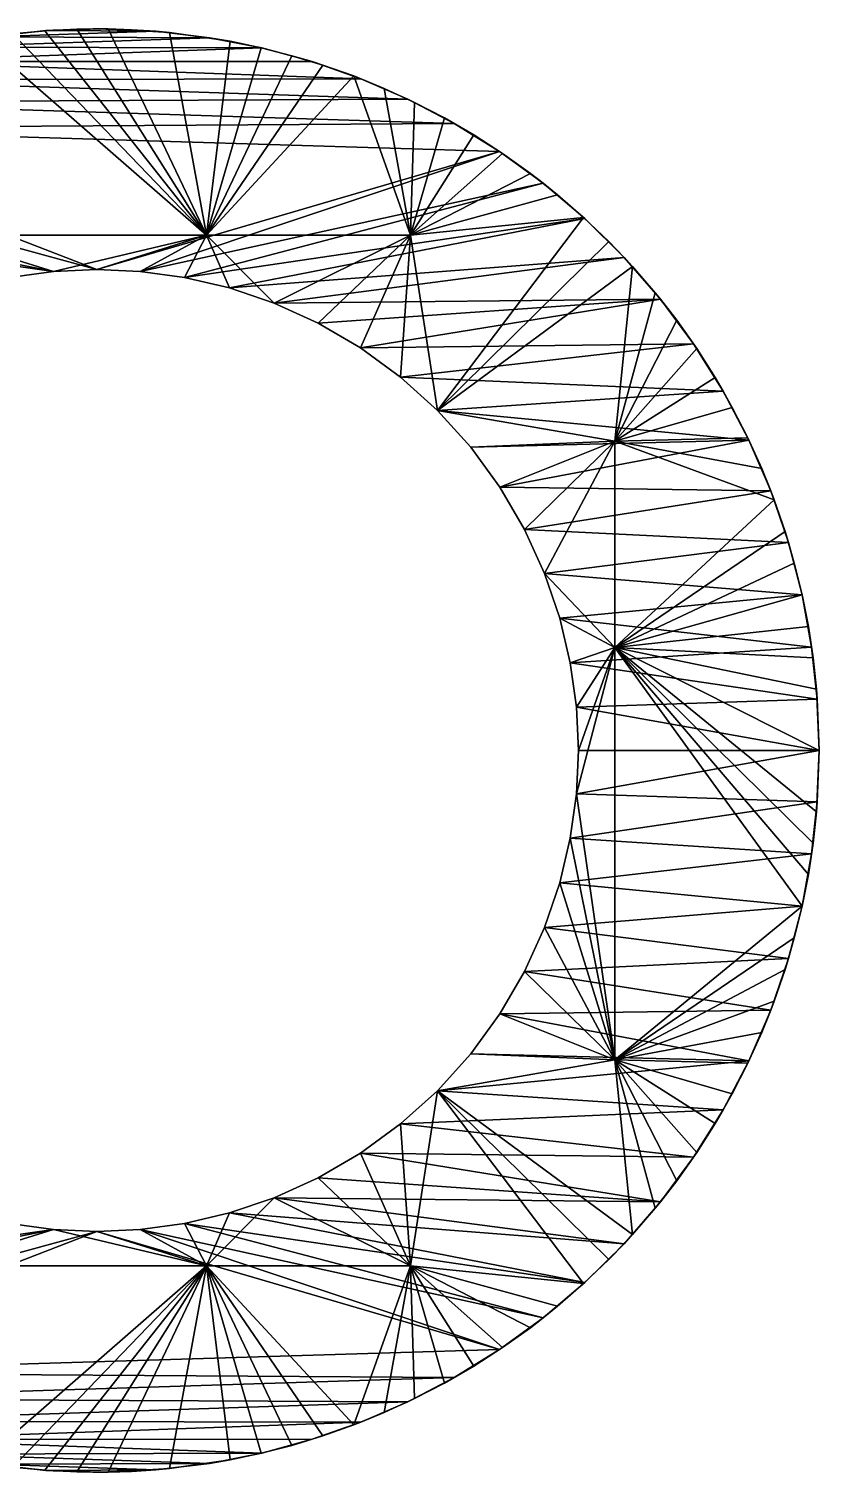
# Model space of a CAD drawing. Header units: millimetres. Extents: x -1248 to -1057, y -886 to -769.
# Drawn here: x -1123.58 to -1115.37, y -783.73 to -768.73 of the extents above; entities that cross this region are included whole.
import ezdxf

# ---------------------------------------------------------------- set-up
doc = ezdxf.new("R2010")
doc.units = ezdxf.units.MM
doc.header["$MEASUREMENT"] = 0
doc.layers.add('Print', color=40, linetype='Continuous', true_color=0xffbf00)

msp = doc.modelspace()

# ---------------------------------------------------------------- meshes
at = {"layer": 'Print'}
mesh = msp.add_polyface(dxfattribs=at)
corners = [(-1121.489, -768.859, 12), (-1122.12, -768.768, 12), (-1122.12, -768.768, 18.5), (-1121.489, -768.859, 18.5), (-1122.515, -768.739, 12), (-1122.918, -768.73, 12), (-1123.328, -768.744, 12), (-1123.415, -768.75, 18.5), (-1123.084, -768.733, 18.5), (-1122.758, -768.731, 18.5), (-1122.874, -771.23, 12), (-1122.425, -771.251, 12), (-1122.425, -771.251, 18.5), (-1122.874, -771.23, 18.5), (-1121.965, -771.314, 12), (-1121.965, -771.314, 18.5), (-1123.324, -771.251, 18.5), (-1123.324, -771.251, 12), (-1121.738, -770.873, 18.5), (-1123.324, -771.251, 18.5), (-1122.874, -771.23, 18.5), (-1124.085, -768.829, 18.5), (-1125.98, -770.873, 18.5), (-1123.749, -768.781, 18.5), (-1123.415, -768.75, 18.5), (-1123.084, -768.733, 18.5), (-1122.425, -771.251, 18.5), (-1121.965, -771.314, 18.5), (-1121.498, -771.423, 18.5), (-1122.758, -768.731, 18.5), (-1122.12, -768.768, 18.5), (-1121.706, -768.822), (-1122.264, -768.755), (-1122.264, -768.755, 2), (-1121.706, -768.822, 2), (-1122.831, -768.73), (-1123.404, -768.749), (-1123.404, -768.749, 2), (-1122.831, -768.73, 2), (-1122.874, -771.23), (-1122.425, -771.251), (-1122.425, -771.251, 2), (-1122.874, -771.23, 2), (-1121.965, -771.314), (-1121.965, -771.314, 2), (-1123.324, -771.251), (-1123.324, -771.251, 2), (-1120.639, -769.071), (-1120.135, -769.248), (-1125.102, -769.069), (-1119.163, -769.713), (-1118.693, -770.004), (-1126.67, -769.762), (-1121.163, -768.928), (-1122.264, -768.755), (-1123.404, -768.749), (-1122.831, -768.73), (-1123.976, -768.812), (-1121.706, -768.822), (-1124.544, -768.919), (-1122.874, -771.23), (-1121.706, -768.822, 2), (-1122.264, -768.755, 2), (-1122.12, -768.768, 12), (-1121.489, -768.859, 12), (-1122.831, -768.73, 2), (-1123.404, -768.749, 2), (-1123.328, -768.744, 12), (-1122.918, -768.73, 12), (-1122.515, -768.739, 12), (-1122.874, -771.23, 2), (-1122.425, -771.251, 2), (-1122.425, -771.251, 12), (-1122.874, -771.23, 12), (-1121.965, -771.314, 2), (-1121.965, -771.314, 12), (-1123.324, -771.251, 2), (-1123.324, -771.251, 12)]
mesh.append_faces([[corners[k] for k in face] for face in [(0, 1, 2, 3), (2, 1, 4, 4), (5, 6, 7, 8), (9, 4, 5, 5), (5, 8, 9, 9), (9, 2, 4, 4), (10, 11, 12, 13), (11, 14, 15, 12), (10, 13, 16, 17), (18, 19, 20, 20), (21, 22, 18, 18), (21, 18, 23, 23), (18, 24, 23, 23), (25, 24, 18, 18), (18, 26, 27, 27), (28, 18, 27, 27), (29, 25, 18, 18), (29, 18, 30, 30), (18, 20, 26, 26), (31, 32, 33, 34), (35, 36, 37, 38), (32, 35, 38, 33), (39, 40, 41, 42), (40, 43, 44, 41), (45, 39, 42, 46), (47, 48, 49, 49), (50, 51, 52, 52), (49, 53, 47, 47), (54, 55, 56, 56), (57, 54, 58, 58), (53, 59, 58, 58), (60, 52, 51, 51), (57, 55, 54, 54), (61, 62, 63, 64), (65, 66, 67, 68), (62, 65, 68, 69), (62, 69, 63, 63), (70, 71, 72, 73), (71, 74, 75, 72), (76, 70, 73, 77)]])
mesh = msp.add_polyface(dxfattribs=at)
corners = [(-1123.743, -768.781, 12), (-1124.161, -768.842, 12), (-1124.085, -768.829, 18.5), (-1123.749, -768.781, 18.5), (-1123.328, -768.744, 12), (-1123.415, -768.75, 18.5), (-1124.582, -768.927, 12), (-1125.001, -769.038, 12), (-1125.095, -769.067, 18.5), (-1124.759, -768.971, 18.5), (-1125.418, -769.175, 12), (-1125.829, -769.337, 12), (-1125.76, -769.307, 18.5), (-1125.429, -769.179, 18.5), (-1126.233, -769.524, 12), (-1126.626, -769.736, 12), (-1126.719, -769.791, 18.5), (-1126.406, -769.614, 18.5), (-1126.085, -769.453, 18.5), (-1124.422, -768.892, 18.5), (-1127.024, -769.983, 18.5), (-1125.98, -770.873, 18.5), (-1126.719, -769.791, 18.5), (-1125.429, -769.179, 18.5), (-1125.76, -769.307, 18.5), (-1126.085, -769.453, 18.5), (-1126.406, -769.614, 18.5), (-1124.422, -768.892, 18.5), (-1124.759, -768.971, 18.5), (-1125.095, -769.067, 18.5), (-1124.085, -768.829, 18.5), (-1124.544, -768.919), (-1124.544, -768.919, 2), (-1123.976, -768.812, 2), (-1123.976, -768.812), (-1123.404, -768.749), (-1123.404, -768.749, 2), (-1125.102, -769.069), (-1125.646, -769.261), (-1125.646, -769.261, 2), (-1125.102, -769.069, 2), (-1126.17, -769.493), (-1126.67, -769.762), (-1126.67, -769.762, 2), (-1126.17, -769.493, 2), (-1121.163, -768.928), (-1125.102, -769.069), (-1124.544, -768.919), (-1125.646, -769.261), (-1119.645, -769.461), (-1126.17, -769.493), (-1120.135, -769.248), (-1121.706, -768.822), (-1123.976, -768.812), (-1126.67, -769.762), (-1122.874, -771.23), (-1127.143, -770.064), (-1123.324, -771.251), (-1127.586, -770.395), (-1119.163, -769.713), (-1123.404, -768.749, 2), (-1123.976, -768.812, 2), (-1123.743, -768.781, 12), (-1123.328, -768.744, 12), (-1124.544, -768.919, 2), (-1125.102, -769.069, 2), (-1125.001, -769.038, 12), (-1124.582, -768.927, 12), (-1125.646, -769.261, 2), (-1126.17, -769.493, 2), (-1126.233, -769.524, 12), (-1125.829, -769.337, 12), (-1126.67, -769.762, 2), (-1126.626, -769.736, 12), (-1125.418, -769.175, 12), (-1124.161, -768.842, 12)]
mesh.append_faces([[corners[k] for k in face] for face in [(0, 1, 2, 3), (4, 0, 3, 5), (6, 7, 8, 9), (10, 11, 12, 13), (7, 10, 13, 8), (14, 15, 16, 17), (11, 14, 18, 12), (1, 6, 19, 2), (6, 9, 19, 19), (17, 18, 14, 14), (20, 21, 22, 22), (21, 23, 24, 24), (25, 21, 24, 24), (21, 25, 26, 26), (22, 21, 26, 26), (21, 27, 28, 28), (21, 29, 23, 23), (27, 21, 30, 30), (29, 21, 28, 28), (31, 32, 33, 34), (35, 34, 33, 36), (37, 38, 39, 40), (41, 42, 43, 44), (41, 44, 39, 38), (31, 37, 40, 32), (45, 46, 47, 47), (48, 49, 50, 50), (46, 51, 48, 48), (52, 47, 53, 53), (54, 55, 56, 56), (57, 58, 56, 56), (50, 59, 54, 54), (60, 61, 62, 63), (64, 65, 66, 67), (68, 69, 70, 71), (69, 72, 73, 70), (65, 68, 74, 66), (61, 64, 67, 75), (61, 75, 62, 62), (71, 74, 68, 68)]])
mesh = msp.add_polyface(dxfattribs=at)
corners = [(-1119.891, -769.349, 12), (-1120.208, -769.22, 12), (-1120.208, -769.22, 18.5), (-1119.891, -769.349, 18.5), (-1120.528, -769.107, 12), (-1120.849, -769.009, 12), (-1120.849, -769.009, 18.5), (-1120.528, -769.107, 18.5), (-1121.169, -768.927, 12), (-1121.169, -768.927, 18.5), (-1121.489, -768.859, 12), (-1121.489, -768.859, 18.5), (-1121.498, -771.423, 12), (-1121.498, -771.423, 18.5), (-1121.965, -771.314, 18.5), (-1121.965, -771.314, 12), (-1121.034, -771.581, 12), (-1120.578, -771.789, 12), (-1120.578, -771.789, 18.5), (-1121.034, -771.581, 18.5), (-1120.138, -772.045, 12), (-1120.138, -772.045, 18.5), (-1119.617, -770.873, 18.5), (-1121.738, -770.873, 18.5), (-1121.034, -771.581, 18.5), (-1121.498, -771.423, 18.5), (-1120.578, -771.789, 18.5), (-1120.138, -772.045, 18.5), (-1120.849, -769.009, 18.5), (-1120.528, -769.107, 18.5), (-1121.169, -768.927, 18.5), (-1122.12, -768.768, 18.5), (-1121.489, -768.859, 18.5), (-1120.208, -769.22, 18.5), (-1120.639, -769.071), (-1121.163, -768.928), (-1121.163, -768.928, 2), (-1120.639, -769.071, 2), (-1121.706, -768.822), (-1121.706, -768.822, 2), (-1120.135, -769.248), (-1120.135, -769.248, 2), (-1121.965, -771.314), (-1121.498, -771.423), (-1121.498, -771.423, 2), (-1121.965, -771.314, 2), (-1121.034, -771.581), (-1120.578, -771.789), (-1120.578, -771.789, 2), (-1121.034, -771.581, 2), (-1120.138, -772.045), (-1120.138, -772.045, 2), (-1119.645, -769.461), (-1125.646, -769.261), (-1120.135, -769.248), (-1119.163, -769.713), (-1126.17, -769.493), (-1118.693, -770.004), (-1122.425, -771.251), (-1122.874, -771.23), (-1121.498, -771.423), (-1117.399, -771.105), (-1121.034, -771.581), (-1121.965, -771.314), (-1117.806, -770.702), (-1118.239, -770.334), (-1120.135, -769.248, 2), (-1120.639, -769.071, 2), (-1120.528, -769.107, 12), (-1120.208, -769.22, 12), (-1121.163, -768.928, 2), (-1121.169, -768.927, 12), (-1120.849, -769.009, 12), (-1121.706, -768.822, 2), (-1121.489, -768.859, 12), (-1121.965, -771.314, 2), (-1121.498, -771.423, 2), (-1121.498, -771.423, 12), (-1121.965, -771.314, 12), (-1121.034, -771.581, 2), (-1120.578, -771.789, 2), (-1120.578, -771.789, 12), (-1121.034, -771.581, 12), (-1120.138, -772.045, 2), (-1120.138, -772.045, 12)]
mesh.append_faces([[corners[k] for k in face] for face in [(0, 1, 2, 3), (4, 5, 6, 7), (1, 4, 7, 2), (5, 8, 9, 6), (8, 10, 11, 9), (12, 13, 14, 15), (16, 17, 18, 19), (17, 20, 21, 18), (16, 19, 13, 12), (22, 23, 24, 24), (23, 25, 24, 24), (26, 22, 24, 24), (27, 22, 26, 26), (28, 23, 29, 29), (30, 23, 28, 28), (31, 23, 32, 32), (32, 23, 30, 30), (23, 33, 29, 29), (22, 33, 23, 23), (34, 35, 36, 37), (35, 38, 39, 36), (40, 34, 37, 41), (42, 43, 44, 45), (46, 47, 48, 49), (47, 50, 51, 48), (43, 46, 49, 44), (52, 53, 54, 54), (55, 56, 52, 52), (57, 58, 59, 59), (60, 61, 62, 62), (63, 64, 60, 60), (58, 65, 63, 63), (66, 67, 68, 69), (67, 70, 71, 72), (70, 73, 74, 71), (72, 68, 67, 67), (75, 76, 77, 78), (79, 80, 81, 82), (80, 83, 84, 81), (76, 79, 82, 77)]])
mesh = msp.add_polyface(dxfattribs=at)
corners = [(-1118.372, -770.232, 12), (-1118.663, -770.024, 12), (-1118.663, -770.024, 18.5), (-1118.372, -770.232, 18.5), (-1118.961, -769.832, 12), (-1118.961, -769.832, 18.5), (-1119.266, -769.656, 12), (-1119.576, -769.495, 12), (-1119.576, -769.495, 18.5), (-1119.266, -769.656, 18.5), (-1119.891, -769.349, 12), (-1119.891, -769.349, 18.5), (-1120.138, -772.045, 12), (-1119.723, -772.349, 12), (-1119.723, -772.349, 18.5), (-1120.138, -772.045, 18.5), (-1119.339, -772.695, 12), (-1119.339, -772.695, 18.5), (-1118.993, -773.079, 18.5), (-1117.495, -773.016, 18.5), (-1119.339, -772.695, 18.5), (-1119.617, -770.873, 18.5), (-1119.723, -772.349, 18.5), (-1117.82, -770.69, 18.5), (-1120.138, -772.045, 18.5), (-1118.961, -769.832, 18.5), (-1118.663, -770.024, 18.5), (-1118.372, -770.232, 18.5), (-1119.266, -769.656, 18.5), (-1119.891, -769.349, 18.5), (-1120.208, -769.22, 18.5), (-1119.576, -769.495, 18.5), (-1118.091, -770.454, 18.5), (-1118.693, -770.004), (-1119.163, -769.713), (-1119.163, -769.713, 2), (-1118.693, -770.004, 2), (-1119.645, -769.461), (-1120.135, -769.248), (-1120.135, -769.248, 2), (-1119.645, -769.461, 2), (-1120.138, -772.045), (-1119.723, -772.349), (-1119.723, -772.349, 2), (-1120.138, -772.045, 2), (-1119.339, -772.695), (-1118.993, -773.079), (-1118.993, -773.079, 2), (-1119.339, -772.695, 2), (-1118.239, -770.334), (-1117.806, -770.702), (-1121.965, -771.314), (-1117.399, -771.105), (-1117.021, -771.54), (-1121.034, -771.581), (-1121.498, -771.423), (-1122.425, -771.251), (-1118.693, -770.004), (-1120.578, -771.789), (-1120.138, -772.045), (-1119.723, -772.349), (-1116.371, -772.495), (-1119.339, -772.695), (-1116.678, -772.005), (-1119.163, -769.713, 2), (-1119.645, -769.461, 2), (-1119.576, -769.495, 12), (-1119.266, -769.656, 12), (-1120.135, -769.248, 2), (-1119.891, -769.349, 12), (-1118.693, -770.004, 2), (-1118.961, -769.832, 12), (-1118.663, -770.024, 12), (-1120.208, -769.22, 12), (-1120.138, -772.045, 2), (-1119.723, -772.349, 2), (-1119.723, -772.349, 12), (-1120.138, -772.045, 12), (-1119.339, -772.695, 2), (-1118.993, -773.079, 2), (-1118.993, -773.079, 12), (-1119.339, -772.695, 12)]
mesh.append_faces([[corners[k] for k in face] for face in [(0, 1, 2, 3), (1, 4, 5, 2), (6, 7, 8, 9), (4, 6, 9, 5), (7, 10, 11, 8), (12, 13, 14, 15), (16, 17, 14, 13), (18, 19, 20, 20), (21, 22, 20, 20), (23, 21, 20, 20), (22, 21, 24, 24), (25, 21, 26, 26), (21, 27, 26, 26), (28, 21, 25, 25), (29, 30, 21, 21), (21, 31, 29, 29), (21, 28, 31, 31), (21, 32, 27, 27), (33, 34, 35, 36), (37, 38, 39, 40), (34, 37, 40, 35), (41, 42, 43, 44), (45, 46, 47, 48), (45, 48, 43, 42), (49, 50, 51, 51), (52, 53, 54, 54), (52, 55, 50, 50), (56, 57, 49, 49), (58, 53, 59, 59), (60, 61, 62, 62), (59, 63, 60, 60), (58, 54, 53, 53), (64, 65, 66, 67), (65, 68, 69, 66), (70, 64, 71, 72), (68, 73, 69, 69), (67, 71, 64, 64), (74, 75, 76, 77), (78, 79, 80, 81), (75, 78, 81, 76)]])
mesh = msp.add_polyface(dxfattribs=at)
corners = [(-1126.026, -772.349, 12), (-1126.026, -772.349, 18.5), (-1126.41, -772.695, 18.5), (-1126.41, -772.695, 12), (-1125.171, -771.789, 12), (-1125.171, -771.789, 18.5), (-1125.61, -772.045, 18.5), (-1125.61, -772.045, 12), (-1124.25, -771.423, 12), (-1124.25, -771.423, 18.5), (-1124.715, -771.581, 18.5), (-1124.715, -771.581, 12), (-1123.784, -771.314, 12), (-1123.324, -771.251, 12), (-1123.324, -771.251, 18.5), (-1123.784, -771.314, 18.5), (-1126.756, -773.079, 18.5), (-1126.756, -773.079, 12), (-1127.319, -770.19, 18.5), (-1127.605, -770.41, 18.5), (-1125.98, -770.873, 18.5), (-1126.026, -772.349, 18.5), (-1125.61, -772.045, 18.5), (-1125.171, -771.789, 18.5), (-1124.715, -771.581, 18.5), (-1124.25, -771.423, 18.5), (-1123.324, -771.251, 18.5), (-1123.784, -771.314, 18.5), (-1121.738, -770.873, 18.5), (-1126.41, -772.695), (-1126.026, -772.349), (-1126.026, -772.349, 2), (-1126.41, -772.695, 2), (-1125.61, -772.045), (-1125.171, -771.789), (-1125.171, -771.789, 2), (-1125.61, -772.045, 2), (-1124.715, -771.581), (-1124.25, -771.423), (-1124.25, -771.423, 2), (-1124.715, -771.581, 2), (-1123.784, -771.314), (-1123.324, -771.251), (-1123.324, -771.251, 2), (-1123.784, -771.314, 2), (-1126.756, -773.079), (-1126.756, -773.079, 2), (-1123.324, -771.251), (-1127.143, -770.064), (-1122.874, -771.23), (-1123.784, -771.314), (-1124.25, -771.423), (-1127.997, -770.752), (-1127.586, -770.395), (-1128.373, -771.13), (-1124.715, -771.581), (-1125.171, -771.789), (-1128.735, -771.483), (-1125.61, -772.045), (-1126.41, -772.695, 2), (-1126.026, -772.349, 2), (-1126.026, -772.349, 12), (-1126.41, -772.695, 12), (-1125.61, -772.045, 2), (-1125.171, -771.789, 2), (-1125.171, -771.789, 12), (-1125.61, -772.045, 12), (-1124.715, -771.581, 2), (-1124.25, -771.423, 2), (-1124.25, -771.423, 12), (-1124.715, -771.581, 12), (-1123.784, -771.314, 2), (-1123.324, -771.251, 2), (-1123.324, -771.251, 12), (-1123.784, -771.314, 12), (-1126.756, -773.079, 2), (-1126.756, -773.079, 12)]
mesh.append_faces([[corners[k] for k in face] for face in [(0, 1, 2, 3), (4, 5, 6, 7), (7, 6, 1, 0), (8, 9, 10, 11), (12, 13, 14, 15), (8, 12, 15, 9), (11, 10, 5, 4), (3, 2, 16, 17), (18, 19, 20, 20), (20, 21, 22, 22), (23, 20, 22, 22), (20, 24, 25, 25), (20, 23, 24, 24), (26, 20, 27, 27), (27, 20, 25, 25), (28, 20, 26, 26), (29, 30, 31, 32), (33, 34, 35, 36), (30, 33, 36, 31), (37, 38, 39, 40), (41, 42, 43, 44), (38, 41, 44, 39), (34, 37, 40, 35), (45, 29, 32, 46), (47, 48, 49, 49), (50, 51, 52, 52), (53, 47, 50, 50), (54, 51, 55, 55), (55, 56, 57, 57), (57, 56, 58, 58), (53, 50, 52, 52), (59, 60, 61, 62), (63, 64, 65, 66), (60, 63, 66, 61), (67, 68, 69, 70), (71, 72, 73, 74), (68, 71, 74, 69), (64, 67, 70, 65), (75, 59, 62, 76)]])
mesh = msp.add_polyface(dxfattribs=at)
corners = [(-1116.277, -772.664, 12), (-1116.453, -772.354, 12), (-1116.453, -772.354, 18.5), (-1116.277, -772.664, 18.5), (-1116.646, -772.052, 12), (-1116.853, -771.758, 12), (-1116.853, -771.758, 18.5), (-1116.646, -772.052, 18.5), (-1116.116, -772.98, 12), (-1116.116, -772.98, 18.5), (-1117.076, -771.474, 12), (-1117.311, -771.201, 12), (-1117.311, -771.201, 18.5), (-1117.076, -771.474, 18.5), (-1117.559, -770.939, 12), (-1117.559, -770.939, 18.5), (-1117.82, -770.69, 12), (-1118.091, -770.454, 12), (-1118.091, -770.454, 18.5), (-1117.82, -770.69, 18.5), (-1118.372, -770.232, 12), (-1118.372, -770.232, 18.5), (-1117.559, -770.939, 18.5), (-1119.339, -772.695, 18.5), (-1117.311, -771.201, 18.5), (-1117.82, -770.69, 18.5), (-1117.076, -771.474, 18.5), (-1117.495, -773.016, 18.5), (-1118.091, -770.454, 18.5), (-1119.617, -770.873, 18.5), (-1116.453, -772.354, 18.5), (-1116.277, -772.664, 18.5), (-1116.853, -771.758, 18.5), (-1116.646, -772.052, 18.5), (-1116.371, -772.495), (-1116.678, -772.005), (-1116.678, -772.005, 2), (-1116.371, -772.495, 2), (-1116.103, -773.005, 2), (-1116.103, -773.005), (-1117.021, -771.54), (-1117.399, -771.105), (-1117.399, -771.105, 2), (-1117.021, -771.54, 2), (-1117.806, -770.702), (-1118.239, -770.334), (-1118.239, -770.334, 2), (-1117.806, -770.702, 2), (-1118.693, -770.004), (-1118.693, -770.004, 2), (-1116.371, -772.495), (-1116.103, -773.005), (-1119.339, -772.695), (-1119.723, -772.349), (-1116.678, -772.005), (-1120.138, -772.045), (-1117.021, -771.54), (-1116.371, -772.495, 2), (-1116.678, -772.005, 2), (-1116.646, -772.052, 12), (-1116.453, -772.354, 12), (-1117.021, -771.54, 2), (-1116.853, -771.758, 12), (-1116.103, -773.005, 2), (-1116.277, -772.664, 12), (-1116.116, -772.98, 12), (-1117.399, -771.105, 2), (-1117.806, -770.702, 2), (-1117.82, -770.69, 12), (-1117.559, -770.939, 12), (-1118.239, -770.334, 2), (-1118.091, -770.454, 12), (-1118.693, -770.004, 2), (-1118.663, -770.024, 12), (-1118.372, -770.232, 12), (-1117.311, -771.201, 12), (-1117.076, -771.474, 12)]
mesh.append_faces([[corners[k] for k in face] for face in [(0, 1, 2, 3), (4, 5, 6, 7), (1, 4, 7, 2), (8, 0, 3, 9), (10, 11, 12, 13), (11, 14, 15, 12), (16, 17, 18, 19), (14, 16, 19, 15), (17, 20, 21, 18), (5, 10, 13, 6), (22, 23, 24, 24), (23, 22, 25, 25), (26, 24, 27, 27), (28, 29, 25, 25), (24, 23, 27, 27), (30, 27, 31, 31), (26, 27, 32, 32), (27, 33, 32, 32), (30, 33, 27, 27), (34, 35, 36, 37), (34, 37, 38, 39), (40, 41, 42, 43), (44, 45, 46, 47), (44, 47, 42, 41), (45, 48, 49, 46), (35, 40, 43, 36), (50, 51, 52, 52), (50, 53, 54, 54), (55, 56, 54, 54), (57, 58, 59, 60), (58, 61, 62, 59), (63, 57, 64, 65), (66, 67, 68, 69), (67, 70, 71, 68), (70, 72, 73, 74), (61, 66, 75, 76), (57, 60, 64, 64), (66, 69, 75, 75), (76, 62, 61, 61), (74, 71, 70, 70)]])
mesh = msp.add_polyface(dxfattribs=at)
corners = [(-1118.993, -773.079, 12), (-1118.993, -773.079, 18.5), (-1119.339, -772.695, 18.5), (-1119.339, -772.695, 12), (-1118.689, -773.494, 12), (-1118.433, -773.934, 12), (-1118.433, -773.934, 18.5), (-1118.689, -773.494, 18.5), (-1118.225, -774.39, 12), (-1118.067, -774.854, 12), (-1118.067, -774.854, 18.5), (-1118.225, -774.39, 18.5), (-1117.894, -775.781, 12), (-1117.894, -775.781, 18.5), (-1117.958, -775.32, 18.5), (-1117.958, -775.32, 12), (-1117.874, -776.23, 12), (-1117.874, -776.23, 18.5), (-1117.894, -776.68, 18.5), (-1117.495, -775.159, 18.5), (-1117.874, -776.23, 18.5), (-1118.689, -773.494, 18.5), (-1117.495, -773.016, 18.5), (-1118.993, -773.079, 18.5), (-1118.433, -773.934, 18.5), (-1117.958, -775.32, 18.5), (-1117.894, -775.781, 18.5), (-1118.067, -774.854, 18.5), (-1118.225, -774.39, 18.5), (-1115.841, -773.626, 18.5), (-1118.689, -773.494), (-1118.433, -773.934), (-1118.433, -773.934, 2), (-1118.689, -773.494, 2), (-1118.993, -773.079), (-1118.993, -773.079, 2), (-1118.225, -774.39), (-1118.067, -774.854), (-1118.067, -774.854, 2), (-1118.225, -774.39, 2), (-1117.958, -775.32), (-1117.894, -775.781), (-1117.894, -775.781, 2), (-1117.958, -775.32, 2), (-1117.874, -776.23, 2), (-1117.874, -776.23), (-1116.103, -773.005), (-1118.689, -773.494), (-1118.993, -773.079), (-1115.693, -774.069), (-1118.225, -774.39), (-1118.433, -773.934), (-1115.393, -775.697), (-1117.894, -775.781), (-1117.958, -775.32), (-1115.452, -775.156), (-1118.067, -774.854), (-1115.551, -774.612), (-1115.877, -773.531), (-1119.339, -772.695), (-1118.689, -773.494, 2), (-1118.433, -773.934, 2), (-1118.433, -773.934, 12), (-1118.689, -773.494, 12), (-1118.993, -773.079, 2), (-1118.993, -773.079, 12), (-1118.225, -774.39, 2), (-1118.067, -774.854, 2), (-1118.067, -774.854, 12), (-1118.225, -774.39, 12), (-1117.958, -775.32, 2), (-1117.894, -775.781, 2), (-1117.894, -775.781, 12), (-1117.958, -775.32, 12), (-1117.874, -776.23, 12), (-1117.874, -776.23, 2)]
mesh.append_faces([[corners[k] for k in face] for face in [(0, 1, 2, 3), (4, 5, 6, 7), (4, 7, 1, 0), (8, 9, 10, 11), (12, 13, 14, 15), (9, 15, 14, 10), (5, 8, 11, 6), (16, 17, 13, 12), (18, 19, 20, 20), (21, 22, 23, 23), (22, 21, 24, 24), (19, 25, 26, 26), (27, 25, 19, 19), (28, 27, 19, 19), (19, 22, 28, 28), (29, 22, 19, 19), (19, 26, 20, 20), (28, 22, 24, 24), (30, 31, 32, 33), (34, 30, 33, 35), (36, 37, 38, 39), (40, 41, 42, 43), (37, 40, 43, 38), (31, 36, 39, 32), (44, 42, 41, 45), (46, 47, 48, 48), (49, 50, 51, 51), (52, 53, 54, 54), (55, 54, 56, 56), (57, 56, 50, 50), (51, 47, 58, 58), (59, 46, 48, 48), (60, 61, 62, 63), (64, 60, 63, 65), (66, 67, 68, 69), (70, 71, 72, 73), (67, 70, 73, 68), (61, 66, 69, 62), (74, 72, 71, 75)]])
mesh = msp.add_polyface(dxfattribs=at)
corners = [(-1115.402, -775.592, 18.5), (-1115.374, -776.23, 18.5), (-1115.374, -776.23, 12), (-1115.402, -775.592, 12), (-1115.436, -775.268, 12), (-1115.486, -774.941, 12), (-1115.486, -774.941, 18.5), (-1115.436, -775.268, 18.5), (-1115.551, -774.612, 12), (-1115.632, -774.282, 12), (-1115.632, -774.282, 18.5), (-1115.551, -774.612, 18.5), (-1115.728, -773.953, 12), (-1115.841, -773.626, 12), (-1115.841, -773.626, 18.5), (-1115.728, -773.953, 18.5), (-1115.97, -773.301, 12), (-1116.116, -772.98, 12), (-1116.116, -772.98, 18.5), (-1115.97, -773.301, 18.5), (-1115.728, -773.953, 18.5), (-1115.841, -773.626, 18.5), (-1117.495, -775.159, 18.5), (-1115.486, -774.941, 18.5), (-1115.436, -775.268, 18.5), (-1115.551, -774.612, 18.5), (-1115.632, -774.282, 18.5), (-1115.402, -775.592, 18.5), (-1115.374, -776.23, 18.5), (-1116.277, -772.664, 18.5), (-1117.495, -773.016, 18.5), (-1116.116, -772.98, 18.5), (-1115.97, -773.301, 18.5), (-1115.393, -775.697), (-1115.452, -775.156), (-1115.452, -775.156, 2), (-1115.393, -775.697, 2), (-1115.551, -774.612), (-1115.693, -774.069), (-1115.693, -774.069, 2), (-1115.551, -774.612, 2), (-1116.103, -773.005), (-1116.103, -773.005, 2), (-1115.877, -773.531, 2), (-1115.877, -773.531), (-1115.374, -776.23, 2), (-1115.374, -776.23), (-1115.877, -773.531), (-1118.689, -773.494), (-1116.103, -773.005), (-1118.225, -774.39), (-1115.693, -774.069), (-1115.551, -774.612), (-1115.452, -775.156), (-1118.067, -774.854), (-1117.958, -775.32), (-1115.393, -775.697), (-1118.433, -773.934), (-1115.374, -776.23), (-1117.894, -775.781), (-1115.393, -775.697, 2), (-1115.452, -775.156, 2), (-1115.436, -775.268, 12), (-1115.402, -775.592, 12), (-1115.551, -774.612, 2), (-1115.693, -774.069, 2), (-1115.632, -774.282, 12), (-1115.551, -774.612, 12), (-1115.877, -773.531, 2), (-1115.841, -773.626, 12), (-1115.728, -773.953, 12), (-1115.486, -774.941, 12), (-1116.103, -773.005, 2), (-1116.116, -772.98, 12), (-1115.97, -773.301, 12), (-1115.374, -776.23, 12), (-1115.374, -776.23, 2)]
mesh.append_faces([[corners[k] for k in face] for face in [(0, 1, 2, 3), (4, 5, 6, 7), (8, 9, 10, 11), (5, 8, 11, 6), (3, 4, 7, 0), (12, 13, 14, 15), (16, 17, 18, 19), (13, 16, 19, 14), (9, 12, 15, 10), (20, 21, 22, 22), (23, 22, 24, 24), (25, 22, 23, 23), (20, 22, 26, 26), (26, 22, 25, 25), (24, 22, 27, 27), (22, 28, 27, 27), (29, 30, 31, 31), (31, 30, 32, 32), (32, 30, 21, 21), (33, 34, 35, 36), (37, 38, 39, 40), (34, 37, 40, 35), (41, 42, 43, 44), (38, 44, 43, 39), (36, 45, 46, 33), (47, 48, 49, 49), (50, 51, 52, 52), (52, 53, 54, 54), (55, 53, 56, 56), (51, 57, 47, 47), (58, 59, 56, 56), (60, 61, 62, 63), (64, 65, 66, 67), (65, 68, 69, 70), (61, 64, 67, 71), (68, 72, 73, 74), (63, 75, 76, 60), (71, 62, 61, 61), (65, 70, 66, 66), (68, 74, 69, 69)]])
mesh = msp.add_polyface(dxfattribs=at)
corners = [(-1117.958, -777.14, 12), (-1117.958, -777.14, 18.5), (-1117.894, -776.68, 18.5), (-1117.894, -776.68, 12), (-1118.225, -778.071, 12), (-1118.225, -778.071, 18.5), (-1118.067, -777.606, 18.5), (-1118.067, -777.606, 12), (-1118.433, -778.527, 12), (-1118.689, -778.966, 12), (-1118.689, -778.966, 18.5), (-1118.433, -778.527, 18.5), (-1119.339, -779.766, 12), (-1119.339, -779.766, 18.5), (-1118.993, -779.382, 18.5), (-1118.993, -779.382, 12), (-1117.874, -776.23, 18.5), (-1117.874, -776.23, 12), (-1117.495, -779.445, 18.5), (-1118.689, -778.966, 18.5), (-1118.993, -779.382, 18.5), (-1119.339, -779.766, 18.5), (-1118.433, -778.527, 18.5), (-1118.225, -778.071, 18.5), (-1118.067, -777.606, 18.5), (-1117.958, -777.14, 18.5), (-1117.894, -776.68, 18.5), (-1117.495, -775.159, 18.5), (-1115.551, -777.849, 18.5), (-1117.894, -776.68), (-1117.958, -777.14), (-1117.958, -777.14, 2), (-1117.894, -776.68, 2), (-1118.067, -777.606), (-1118.225, -778.071), (-1118.225, -778.071, 2), (-1118.067, -777.606, 2), (-1118.689, -778.966), (-1118.689, -778.966, 2), (-1118.433, -778.527, 2), (-1118.433, -778.527), (-1118.993, -779.382), (-1119.339, -779.766), (-1119.339, -779.766, 2), (-1118.993, -779.382, 2), (-1117.874, -776.23, 2), (-1117.874, -776.23), (-1115.374, -776.23), (-1117.894, -776.68), (-1117.874, -776.23), (-1115.551, -777.849), (-1118.225, -778.071), (-1118.067, -777.606), (-1115.452, -777.305), (-1117.958, -777.14), (-1115.393, -776.764), (-1118.433, -778.527), (-1115.693, -778.392), (-1116.103, -779.455), (-1118.993, -779.382), (-1118.689, -778.966), (-1115.877, -778.929), (-1117.894, -776.68, 2), (-1117.958, -777.14, 2), (-1117.958, -777.14, 12), (-1117.894, -776.68, 12), (-1118.067, -777.606, 2), (-1118.225, -778.071, 2), (-1118.225, -778.071, 12), (-1118.067, -777.606, 12), (-1118.433, -778.527, 2), (-1118.689, -778.966, 2), (-1118.689, -778.966, 12), (-1118.433, -778.527, 12), (-1118.993, -779.382, 2), (-1119.339, -779.766, 2), (-1119.339, -779.766, 12), (-1118.993, -779.382, 12), (-1117.874, -776.23, 12), (-1117.874, -776.23, 2)]
mesh.append_faces([[corners[k] for k in face] for face in [(0, 1, 2, 3), (4, 5, 6, 7), (7, 6, 1, 0), (8, 9, 10, 11), (12, 13, 14, 15), (9, 15, 14, 10), (4, 8, 11, 5), (3, 2, 16, 17), (18, 19, 20, 20), (20, 21, 18, 18), (22, 19, 18, 18), (22, 18, 23, 23), (24, 23, 18, 18), (25, 24, 18, 18), (18, 26, 25, 25), (27, 26, 18, 18), (18, 28, 27, 27), (29, 30, 31, 32), (33, 34, 35, 36), (30, 33, 36, 31), (37, 38, 39, 40), (41, 42, 43, 44), (37, 41, 44, 38), (40, 39, 35, 34), (32, 45, 46, 29), (47, 48, 49, 49), (50, 51, 52, 52), (53, 52, 54, 54), (55, 54, 48, 48), (56, 51, 57, 57), (58, 59, 60, 60), (56, 61, 60, 60), (62, 63, 64, 65), (66, 67, 68, 69), (63, 66, 69, 64), (70, 71, 72, 73), (74, 75, 76, 77), (71, 74, 77, 72), (67, 70, 73, 68), (65, 78, 79, 62)]])
mesh = msp.add_polyface(dxfattribs=at)
corners = [(-1116.116, -779.481, 12), (-1115.97, -779.16, 12), (-1115.97, -779.16, 18.5), (-1116.116, -779.481, 18.5), (-1115.841, -778.835, 12), (-1115.728, -778.508, 12), (-1115.728, -778.508, 18.5), (-1115.841, -778.835, 18.5), (-1115.632, -778.178, 12), (-1115.551, -777.849, 12), (-1115.551, -777.849, 18.5), (-1115.632, -778.178, 18.5), (-1115.486, -777.52, 12), (-1115.436, -777.193, 12), (-1115.436, -777.193, 18.5), (-1115.486, -777.52, 18.5), (-1115.402, -776.868, 12), (-1115.402, -776.868, 18.5), (-1115.374, -776.23, 12), (-1115.374, -776.23, 18.5), (-1117.495, -779.445, 18.5), (-1116.116, -779.481, 18.5), (-1115.97, -779.16, 18.5), (-1115.841, -778.835, 18.5), (-1115.728, -778.508, 18.5), (-1115.632, -778.178, 18.5), (-1115.551, -777.849, 18.5), (-1115.486, -777.52, 18.5), (-1117.495, -775.159, 18.5), (-1115.436, -777.193, 18.5), (-1115.374, -776.23, 18.5), (-1115.402, -776.868, 18.5), (-1116.103, -779.455), (-1115.877, -778.929), (-1115.877, -778.929, 2), (-1116.103, -779.455, 2), (-1115.693, -778.392), (-1115.551, -777.849), (-1115.551, -777.849, 2), (-1115.693, -778.392, 2), (-1115.452, -777.305), (-1115.393, -776.764), (-1115.393, -776.764, 2), (-1115.452, -777.305, 2), (-1115.374, -776.23, 2), (-1115.374, -776.23), (-1115.393, -776.764), (-1115.452, -777.305), (-1117.958, -777.14), (-1115.693, -778.392), (-1118.225, -778.071), (-1115.551, -777.849), (-1118.067, -777.606), (-1117.894, -776.68), (-1115.374, -776.23), (-1117.874, -776.23), (-1117.894, -775.781), (-1118.689, -778.966), (-1115.877, -778.929), (-1116.103, -779.455), (-1118.433, -778.527), (-1115.877, -778.929, 2), (-1115.693, -778.392, 2), (-1115.728, -778.508, 12), (-1115.841, -778.835, 12), (-1115.551, -777.849, 2), (-1115.452, -777.305, 2), (-1115.486, -777.52, 12), (-1115.551, -777.849, 12), (-1115.393, -776.764, 2), (-1115.402, -776.868, 12), (-1115.436, -777.193, 12), (-1115.632, -778.178, 12), (-1116.103, -779.455, 2), (-1115.97, -779.16, 12), (-1116.116, -779.481, 12), (-1115.374, -776.23, 12), (-1115.374, -776.23, 2)]
mesh.append_faces([[corners[k] for k in face] for face in [(0, 1, 2, 3), (4, 5, 6, 7), (1, 4, 7, 2), (8, 9, 10, 11), (12, 13, 14, 15), (9, 12, 15, 10), (5, 8, 11, 6), (13, 16, 17, 14), (16, 18, 19, 17), (20, 21, 22, 22), (23, 20, 22, 22), (23, 24, 20, 20), (24, 25, 20, 20), (26, 27, 28, 28), (27, 29, 28, 28), (30, 28, 31, 31), (31, 28, 29, 29), (20, 25, 26, 26), (32, 33, 34, 35), (36, 37, 38, 39), (40, 41, 42, 43), (44, 42, 41, 45), (37, 40, 43, 38), (33, 36, 39, 34), (46, 47, 48, 48), (49, 50, 51, 51), (51, 52, 47, 47), (53, 54, 46, 46), (55, 56, 54, 54), (57, 58, 59, 59), (60, 49, 58, 58), (61, 62, 63, 64), (65, 66, 67, 68), (66, 69, 70, 71), (62, 65, 68, 72), (73, 61, 74, 75), (76, 70, 69, 77), (61, 64, 74, 74), (66, 71, 67, 67), (72, 63, 62, 62)]])
mesh = msp.add_polyface(dxfattribs=at)
corners = [(-1123.784, -781.147, 12), (-1123.784, -781.147, 18.5), (-1123.324, -781.21, 18.5), (-1123.324, -781.21, 12), (-1124.25, -781.037, 12), (-1124.715, -780.879, 12), (-1124.715, -780.879, 18.5), (-1124.25, -781.037, 18.5), (-1125.171, -780.672, 12), (-1125.61, -780.415, 12), (-1125.61, -780.415, 18.5), (-1125.171, -780.672, 18.5), (-1126.026, -780.112, 12), (-1126.41, -779.766, 12), (-1126.41, -779.766, 18.5), (-1126.026, -780.112, 18.5), (-1126.756, -779.382, 12), (-1126.756, -779.382, 18.5), (-1125.98, -781.587, 18.5), (-1124.085, -783.632, 18.5), (-1121.738, -781.587, 18.5), (-1126.026, -780.112, 18.5), (-1125.61, -780.415, 18.5), (-1123.784, -781.147, 18.5), (-1124.25, -781.037, 18.5), (-1123.324, -781.21, 18.5), (-1125.171, -780.672, 18.5), (-1124.715, -780.879, 18.5), (-1123.324, -781.21), (-1123.784, -781.147), (-1123.784, -781.147, 2), (-1123.324, -781.21, 2), (-1124.25, -781.037), (-1124.715, -780.879), (-1124.715, -780.879, 2), (-1124.25, -781.037, 2), (-1125.61, -780.415), (-1125.61, -780.415, 2), (-1125.171, -780.672, 2), (-1125.171, -780.672), (-1126.026, -780.112), (-1126.41, -779.766), (-1126.41, -779.766, 2), (-1126.026, -780.112, 2), (-1126.756, -779.382), (-1126.756, -779.382, 2), (-1122.874, -781.23), (-1127.143, -782.397), (-1123.324, -781.21), (-1124.715, -780.879), (-1124.25, -781.037), (-1128.373, -781.33), (-1123.784, -781.147), (-1127.997, -781.708), (-1128.735, -780.978), (-1125.171, -780.672), (-1127.586, -782.065), (-1126.67, -782.699), (-1123.324, -781.21, 2), (-1123.784, -781.147, 2), (-1123.784, -781.147, 12), (-1123.324, -781.21, 12), (-1124.25, -781.037, 2), (-1124.715, -780.879, 2), (-1124.715, -780.879, 12), (-1124.25, -781.037, 12), (-1125.171, -780.672, 2), (-1125.61, -780.415, 2), (-1125.61, -780.415, 12), (-1125.171, -780.672, 12), (-1126.026, -780.112, 2), (-1126.41, -779.766, 2), (-1126.41, -779.766, 12), (-1126.026, -780.112, 12), (-1126.756, -779.382, 2), (-1126.756, -779.382, 12)]
mesh.append_faces([[corners[k] for k in face] for face in [(0, 1, 2, 3), (4, 5, 6, 7), (4, 7, 1, 0), (8, 9, 10, 11), (12, 13, 14, 15), (9, 12, 15, 10), (5, 8, 11, 6), (13, 16, 17, 14), (18, 19, 20, 20), (21, 18, 22, 22), (18, 23, 24, 24), (23, 18, 25, 25), (18, 26, 22, 22), (18, 24, 27, 27), (27, 26, 18, 18), (20, 25, 18, 18), (28, 29, 30, 31), (32, 33, 34, 35), (29, 32, 35, 30), (36, 37, 38, 39), (40, 41, 42, 43), (36, 40, 43, 37), (33, 39, 38, 34), (41, 44, 45, 42), (46, 47, 48, 48), (49, 50, 51, 51), (50, 52, 53, 53), (54, 55, 49, 49), (48, 56, 52, 52), (57, 47, 46, 46), (47, 56, 48, 48), (53, 52, 56, 56), (58, 59, 60, 61), (62, 63, 64, 65), (59, 62, 65, 60), (66, 67, 68, 69), (70, 71, 72, 73), (67, 70, 73, 68), (63, 66, 69, 64), (71, 74, 75, 72)]])
mesh = msp.add_polyface(dxfattribs=at)
corners = [(-1119.891, -783.111, 12), (-1119.576, -782.966, 12), (-1119.576, -782.966, 18.5), (-1119.891, -783.111, 18.5), (-1119.266, -782.805, 12), (-1118.961, -782.628, 12), (-1118.961, -782.628, 18.5), (-1119.266, -782.805, 18.5), (-1118.663, -782.436, 12), (-1118.372, -782.229, 12), (-1118.372, -782.229, 18.5), (-1118.663, -782.436, 18.5), (-1120.208, -783.24, 12), (-1120.208, -783.24, 18.5), (-1119.723, -780.112, 12), (-1120.138, -780.415, 12), (-1120.138, -780.415, 18.5), (-1119.723, -780.112, 18.5), (-1119.339, -779.766, 12), (-1119.339, -779.766, 18.5), (-1119.891, -783.111, 18.5), (-1119.576, -782.966, 18.5), (-1119.617, -781.587, 18.5), (-1119.266, -782.805, 18.5), (-1118.663, -782.436, 18.5), (-1118.961, -782.628, 18.5), (-1120.208, -783.24, 18.5), (-1118.372, -782.229, 18.5), (-1119.723, -780.112, 18.5), (-1120.138, -780.415, 18.5), (-1119.339, -779.766, 18.5), (-1117.82, -781.771, 18.5), (-1118.091, -782.007, 18.5), (-1119.645, -783), (-1119.645, -783, 2), (-1120.135, -783.212, 2), (-1120.135, -783.212), (-1119.163, -782.748), (-1118.693, -782.457), (-1118.693, -782.457, 2), (-1119.163, -782.748, 2), (-1118.239, -782.126), (-1118.239, -782.126, 2), (-1119.723, -780.112), (-1120.138, -780.415), (-1120.138, -780.415, 2), (-1119.723, -780.112, 2), (-1119.339, -779.766, 2), (-1119.339, -779.766), (-1117.806, -781.759), (-1121.498, -781.037), (-1117.399, -781.356), (-1121.965, -781.147), (-1118.239, -782.126), (-1119.339, -779.766), (-1116.371, -779.966), (-1119.723, -780.112), (-1120.578, -780.672), (-1117.021, -780.92), (-1121.034, -780.879), (-1120.138, -780.415), (-1116.678, -780.456), (-1118.993, -779.382), (-1116.103, -779.455), (-1119.645, -783, 2), (-1119.163, -782.748, 2), (-1119.266, -782.805, 12), (-1119.576, -782.966, 12), (-1118.693, -782.457, 2), (-1118.239, -782.126, 2), (-1118.372, -782.229, 12), (-1118.663, -782.436, 12), (-1118.961, -782.628, 12), (-1120.135, -783.212, 2), (-1119.891, -783.111, 12), (-1120.208, -783.24, 12), (-1119.723, -780.112, 2), (-1120.138, -780.415, 2), (-1120.138, -780.415, 12), (-1119.723, -780.112, 12), (-1119.339, -779.766, 2), (-1119.339, -779.766, 12)]
mesh.append_faces([[corners[k] for k in face] for face in [(0, 1, 2, 3), (4, 5, 6, 7), (1, 4, 7, 2), (8, 9, 10, 11), (5, 8, 11, 6), (12, 0, 3, 13), (14, 15, 16, 17), (18, 14, 17, 19), (20, 21, 22, 22), (21, 23, 22, 22), (24, 22, 25, 25), (23, 25, 22, 22), (20, 22, 26, 26), (24, 27, 22, 22), (28, 29, 22, 22), (30, 28, 22, 22), (22, 31, 30, 30), (32, 22, 27, 27), (33, 34, 35, 36), (37, 38, 39, 40), (33, 37, 40, 34), (41, 42, 39, 38), (43, 44, 45, 46), (43, 46, 47, 48), (49, 50, 51, 51), (52, 49, 53, 53), (54, 55, 56, 56), (57, 58, 59, 59), (60, 58, 57, 57), (56, 61, 60, 60), (62, 63, 54, 54), (64, 65, 66, 67), (68, 69, 70, 71), (65, 68, 71, 72), (73, 64, 67, 74), (73, 74, 75, 75), (65, 72, 66, 66), (76, 77, 78, 79), (80, 76, 79, 81)]])
mesh = msp.add_polyface(dxfattribs=at)
corners = [(-1118.091, -782.007, 12), (-1117.82, -781.771, 12), (-1117.82, -781.771, 18.5), (-1118.091, -782.007, 18.5), (-1118.372, -782.229, 12), (-1118.372, -782.229, 18.5), (-1117.559, -781.522, 12), (-1117.311, -781.26, 12), (-1117.311, -781.26, 18.5), (-1117.559, -781.522, 18.5), (-1117.076, -780.987, 12), (-1117.076, -780.987, 18.5), (-1116.853, -780.703, 12), (-1116.646, -780.409, 12), (-1116.646, -780.409, 18.5), (-1116.853, -780.703, 18.5), (-1116.453, -780.107, 12), (-1116.277, -779.797, 12), (-1116.277, -779.797, 18.5), (-1116.453, -780.107, 18.5), (-1116.116, -779.481, 12), (-1116.116, -779.481, 18.5), (-1119.339, -779.766, 18.5), (-1117.82, -781.771, 18.5), (-1117.559, -781.522, 18.5), (-1117.311, -781.26, 18.5), (-1117.076, -780.987, 18.5), (-1117.495, -779.445, 18.5), (-1116.853, -780.703, 18.5), (-1116.646, -780.409, 18.5), (-1116.453, -780.107, 18.5), (-1116.277, -779.797, 18.5), (-1116.116, -779.481, 18.5), (-1119.617, -781.587, 18.5), (-1118.091, -782.007, 18.5), (-1118.239, -782.126), (-1117.806, -781.759), (-1117.806, -781.759, 2), (-1118.239, -782.126, 2), (-1117.021, -780.92), (-1117.021, -780.92, 2), (-1117.399, -781.356, 2), (-1117.399, -781.356), (-1116.678, -780.456), (-1116.371, -779.966), (-1116.371, -779.966, 2), (-1116.678, -780.456, 2), (-1116.103, -779.455), (-1116.103, -779.455, 2), (-1116.371, -779.966), (-1119.339, -779.766), (-1116.103, -779.455), (-1120.138, -780.415), (-1116.678, -780.456), (-1117.021, -780.92), (-1119.723, -780.112), (-1117.399, -781.356), (-1121.034, -780.879), (-1118.239, -782.126, 2), (-1117.806, -781.759, 2), (-1117.82, -781.771, 12), (-1118.091, -782.007, 12), (-1117.399, -781.356, 2), (-1117.021, -780.92, 2), (-1117.076, -780.987, 12), (-1117.311, -781.26, 12), (-1116.678, -780.456, 2), (-1116.371, -779.966, 2), (-1116.453, -780.107, 12), (-1116.646, -780.409, 12), (-1116.103, -779.455, 2), (-1116.116, -779.481, 12), (-1116.277, -779.797, 12), (-1116.853, -780.703, 12), (-1117.559, -781.522, 12), (-1118.372, -782.229, 12)]
mesh.append_faces([[corners[k] for k in face] for face in [(0, 1, 2, 3), (4, 0, 3, 5), (6, 7, 8, 9), (7, 10, 11, 8), (12, 13, 14, 15), (16, 17, 18, 19), (13, 16, 19, 14), (10, 12, 15, 11), (17, 20, 21, 18), (1, 6, 9, 2), (22, 23, 24, 24), (22, 24, 25, 25), (26, 27, 25, 25), (25, 27, 22, 22), (28, 27, 26, 26), (27, 29, 30, 30), (31, 27, 30, 30), (32, 27, 31, 31), (29, 27, 28, 28), (23, 33, 34, 34), (35, 36, 37, 38), (39, 40, 41, 42), (36, 42, 41, 37), (43, 44, 45, 46), (44, 47, 48, 45), (39, 43, 46, 40), (49, 50, 51, 51), (52, 53, 54, 54), (55, 49, 53, 53), (56, 57, 54, 54), (58, 59, 60, 61), (62, 63, 64, 65), (66, 67, 68, 69), (67, 70, 71, 72), (63, 66, 69, 73), (59, 62, 74, 60), (61, 75, 58, 58), (73, 64, 63, 63), (65, 74, 62, 62), (72, 68, 67, 67)]])
mesh = msp.add_polyface(dxfattribs=at)
corners = [(-1120.578, -780.672, 12), (-1121.034, -780.879, 12), (-1121.034, -780.879, 18.5), (-1120.578, -780.672, 18.5), (-1120.138, -780.415, 12), (-1120.138, -780.415, 18.5), (-1121.498, -781.037, 12), (-1121.965, -781.147, 12), (-1121.965, -781.147, 18.5), (-1121.498, -781.037, 18.5), (-1122.874, -781.23, 12), (-1122.874, -781.23, 18.5), (-1122.425, -781.21, 18.5), (-1122.425, -781.21, 12), (-1123.324, -781.21, 12), (-1123.324, -781.21, 18.5), (-1124.085, -783.632, 18.5), (-1123.749, -783.679, 18.5), (-1121.738, -781.587, 18.5), (-1123.415, -783.711, 18.5), (-1123.324, -781.21, 18.5), (-1122.874, -781.23, 18.5), (-1121.169, -783.534, 18.5), (-1120.849, -783.452, 18.5), (-1120.528, -783.354, 18.5), (-1120.208, -783.24, 18.5), (-1121.965, -781.147, 18.5), (-1122.425, -781.21, 18.5), (-1121.498, -781.037, 18.5), (-1121.034, -780.879, 18.5), (-1119.617, -781.587, 18.5), (-1120.578, -780.672, 18.5), (-1120.138, -780.415, 18.5), (-1121.034, -780.879), (-1121.034, -780.879, 2), (-1120.578, -780.672, 2), (-1120.578, -780.672), (-1120.138, -780.415), (-1120.138, -780.415, 2), (-1121.498, -781.037), (-1121.965, -781.147), (-1121.965, -781.147, 2), (-1121.498, -781.037, 2), (-1122.874, -781.23), (-1122.874, -781.23, 2), (-1122.425, -781.21, 2), (-1122.425, -781.21), (-1123.324, -781.21), (-1123.324, -781.21, 2), (-1121.498, -781.037), (-1117.806, -781.759), (-1121.965, -781.147), (-1118.239, -782.126), (-1118.693, -782.457), (-1122.425, -781.21), (-1121.034, -780.879), (-1117.399, -781.356), (-1126.67, -782.699), (-1122.874, -781.23), (-1120.578, -780.672, 2), (-1121.034, -780.879, 2), (-1121.034, -780.879, 12), (-1120.578, -780.672, 12), (-1120.138, -780.415, 2), (-1120.138, -780.415, 12), (-1121.498, -781.037, 2), (-1121.965, -781.147, 2), (-1121.965, -781.147, 12), (-1121.498, -781.037, 12), (-1122.425, -781.21, 2), (-1122.874, -781.23, 2), (-1122.874, -781.23, 12), (-1122.425, -781.21, 12), (-1123.324, -781.21, 2), (-1123.324, -781.21, 12)]
mesh.append_faces([[corners[k] for k in face] for face in [(0, 1, 2, 3), (4, 0, 3, 5), (6, 7, 8, 9), (10, 11, 12, 13), (13, 12, 8, 7), (1, 6, 9, 2), (14, 15, 11, 10), (16, 17, 18, 18), (17, 19, 18, 18), (20, 18, 21, 21), (22, 23, 18, 18), (24, 25, 18, 18), (26, 27, 18, 18), (18, 27, 21, 21), (28, 26, 18, 18), (18, 29, 28, 28), (29, 30, 31, 31), (30, 29, 18, 18), (31, 30, 32, 32), (30, 18, 25, 25), (33, 34, 35, 36), (37, 36, 35, 38), (39, 40, 41, 42), (43, 44, 45, 46), (40, 46, 45, 41), (39, 42, 34, 33), (43, 47, 48, 44), (49, 50, 51, 51), (52, 53, 54, 54), (51, 52, 54, 54), (55, 56, 49, 49), (53, 57, 58, 58), (58, 54, 53, 53), (59, 60, 61, 62), (63, 59, 62, 64), (65, 66, 67, 68), (69, 70, 71, 72), (66, 69, 72, 67), (60, 65, 68, 61), (70, 73, 74, 71)]])
mesh = msp.add_polyface(dxfattribs=at)
corners = [(-1126.626, -782.724, 12), (-1126.233, -782.936, 12), (-1126.406, -782.847, 18.5), (-1126.719, -782.67, 18.5), (-1125.829, -783.124, 12), (-1125.76, -783.153, 18.5), (-1126.085, -783.008, 18.5), (-1125.418, -783.286, 12), (-1125.429, -783.282, 18.5), (-1125.001, -783.422, 12), (-1124.582, -783.533, 12), (-1124.759, -783.49, 18.5), (-1125.095, -783.394, 18.5), (-1124.161, -783.619, 12), (-1123.743, -783.68, 12), (-1123.749, -783.679, 18.5), (-1124.085, -783.632, 18.5), (-1123.328, -783.717, 12), (-1122.918, -783.73, 12), (-1123.084, -783.727, 18.5), (-1123.415, -783.711, 18.5), (-1124.422, -783.569, 18.5), (-1125.98, -781.587, 18.5), (-1125.76, -783.153, 18.5), (-1125.429, -783.282, 18.5), (-1125.095, -783.394, 18.5), (-1126.085, -783.008, 18.5), (-1126.406, -782.847, 18.5), (-1124.759, -783.49, 18.5), (-1124.422, -783.569, 18.5), (-1124.085, -783.632, 18.5), (-1127.024, -782.478, 18.5), (-1126.719, -782.67, 18.5), (-1127.319, -782.271, 18.5), (-1126.67, -782.699), (-1126.17, -782.968), (-1126.17, -782.968, 2), (-1126.67, -782.699, 2), (-1125.102, -783.392), (-1125.102, -783.392, 2), (-1125.646, -783.199, 2), (-1125.646, -783.199), (-1123.976, -783.649), (-1123.976, -783.649, 2), (-1124.544, -783.542, 2), (-1124.544, -783.542), (-1123.404, -783.712), (-1123.404, -783.712, 2), (-1121.163, -783.533), (-1124.544, -783.542), (-1125.102, -783.392), (-1119.645, -783), (-1125.646, -783.199), (-1126.17, -782.968), (-1119.163, -782.748), (-1126.67, -782.699), (-1126.67, -782.699, 2), (-1126.17, -782.968, 2), (-1126.233, -782.936, 12), (-1126.626, -782.724, 12), (-1125.646, -783.199, 2), (-1125.102, -783.392, 2), (-1125.001, -783.422, 12), (-1125.418, -783.286, 12), (-1124.544, -783.542, 2), (-1124.582, -783.533, 12), (-1125.829, -783.124, 12), (-1123.976, -783.649, 2), (-1123.404, -783.712, 2), (-1123.328, -783.717, 12), (-1123.743, -783.68, 12), (-1122.831, -783.73, 2), (-1122.918, -783.73, 12), (-1124.161, -783.619, 12)]
mesh.append_faces([[corners[k] for k in face] for face in [(0, 1, 2, 3), (1, 4, 5, 6), (4, 7, 8, 5), (9, 10, 11, 12), (7, 9, 12, 8), (13, 14, 15, 16), (17, 18, 19, 20), (14, 17, 20, 15), (10, 13, 16, 21), (1, 6, 2, 2), (21, 11, 10, 10), (22, 23, 24, 24), (22, 24, 25, 25), (23, 22, 26, 26), (22, 27, 26, 26), (22, 28, 29, 29), (30, 22, 29, 29), (22, 31, 32, 32), (22, 32, 27, 27), (22, 33, 31, 31), (28, 22, 25, 25), (34, 35, 36, 37), (38, 39, 40, 41), (35, 41, 40, 36), (42, 43, 44, 45), (46, 47, 43, 42), (45, 44, 39, 38), (48, 49, 50, 50), (51, 52, 53, 53), (54, 53, 55, 55), (56, 57, 58, 59), (60, 61, 62, 63), (61, 64, 65, 62), (57, 60, 66, 58), (67, 68, 69, 70), (68, 71, 72, 69), (64, 67, 73, 65), (63, 66, 60, 60), (67, 70, 73, 73)]])
mesh = msp.add_polyface(dxfattribs=at)
corners = [(-1122.918, -783.73, 12), (-1122.515, -783.722, 12), (-1122.758, -783.729, 18.5), (-1122.12, -783.692, 12), (-1122.12, -783.692, 18.5), (-1121.489, -783.601, 12), (-1121.489, -783.601, 18.5), (-1121.169, -783.534, 12), (-1120.849, -783.452, 12), (-1120.849, -783.452, 18.5), (-1121.169, -783.534, 18.5), (-1120.528, -783.354, 12), (-1120.208, -783.24, 12), (-1120.208, -783.24, 18.5), (-1120.528, -783.354, 18.5), (-1123.084, -783.727, 18.5), (-1123.084, -783.727, 18.5), (-1121.738, -781.587, 18.5), (-1123.415, -783.711, 18.5), (-1122.758, -783.729, 18.5), (-1121.489, -783.601, 18.5), (-1122.12, -783.692, 18.5), (-1121.169, -783.534, 18.5), (-1120.849, -783.452, 18.5), (-1120.528, -783.354, 18.5), (-1122.831, -783.73), (-1122.831, -783.73, 2), (-1123.404, -783.712, 2), (-1123.404, -783.712), (-1121.706, -783.639), (-1121.706, -783.639, 2), (-1122.264, -783.705, 2), (-1122.264, -783.705), (-1121.163, -783.533), (-1120.639, -783.389), (-1120.639, -783.389, 2), (-1121.163, -783.533, 2), (-1120.135, -783.212), (-1120.135, -783.212, 2), (-1119.645, -783), (-1126.17, -782.968), (-1119.163, -782.748), (-1125.102, -783.392), (-1120.639, -783.389), (-1121.163, -783.533), (-1118.693, -782.457), (-1126.67, -782.699), (-1124.544, -783.542), (-1121.706, -783.639), (-1125.646, -783.199), (-1120.135, -783.212), (-1122.831, -783.73), (-1123.404, -783.712), (-1122.264, -783.705), (-1123.976, -783.649), (-1122.831, -783.73, 2), (-1122.264, -783.705, 2), (-1122.515, -783.722, 12), (-1122.918, -783.73, 12), (-1121.706, -783.639, 2), (-1121.489, -783.601, 12), (-1122.12, -783.692, 12), (-1121.163, -783.533, 2), (-1120.639, -783.389, 2), (-1120.849, -783.452, 12), (-1121.169, -783.534, 12), (-1120.135, -783.212, 2), (-1120.208, -783.24, 12), (-1120.528, -783.354, 12)]
mesh.append_faces([[corners[k] for k in face] for face in [(0, 1, 2, 2), (3, 4, 1, 1), (3, 5, 6, 4), (7, 8, 9, 10), (11, 12, 13, 14), (8, 11, 14, 9), (5, 7, 10, 6), (0, 2, 15, 15), (4, 2, 1, 1), (16, 17, 18, 18), (19, 17, 16, 16), (20, 17, 21, 21), (17, 20, 22, 22), (17, 23, 24, 24), (21, 17, 19, 19), (25, 26, 27, 28), (29, 30, 31, 32), (33, 34, 35, 36), (29, 33, 36, 30), (32, 31, 26, 25), (34, 37, 38, 35), (39, 40, 41, 41), (42, 43, 44, 44), (45, 41, 46, 46), (47, 44, 48, 48), (49, 39, 50, 50), (51, 52, 53, 53), (53, 54, 48, 48), (42, 50, 43, 43), (42, 49, 50, 50), (52, 54, 53, 53), (54, 47, 48, 48), (55, 56, 57, 58), (56, 59, 60, 61), (62, 63, 64, 65), (63, 66, 67, 68), (59, 62, 65, 60), (63, 68, 64, 64), (61, 57, 56, 56)]])

doc.saveas('drawing.dxf')
